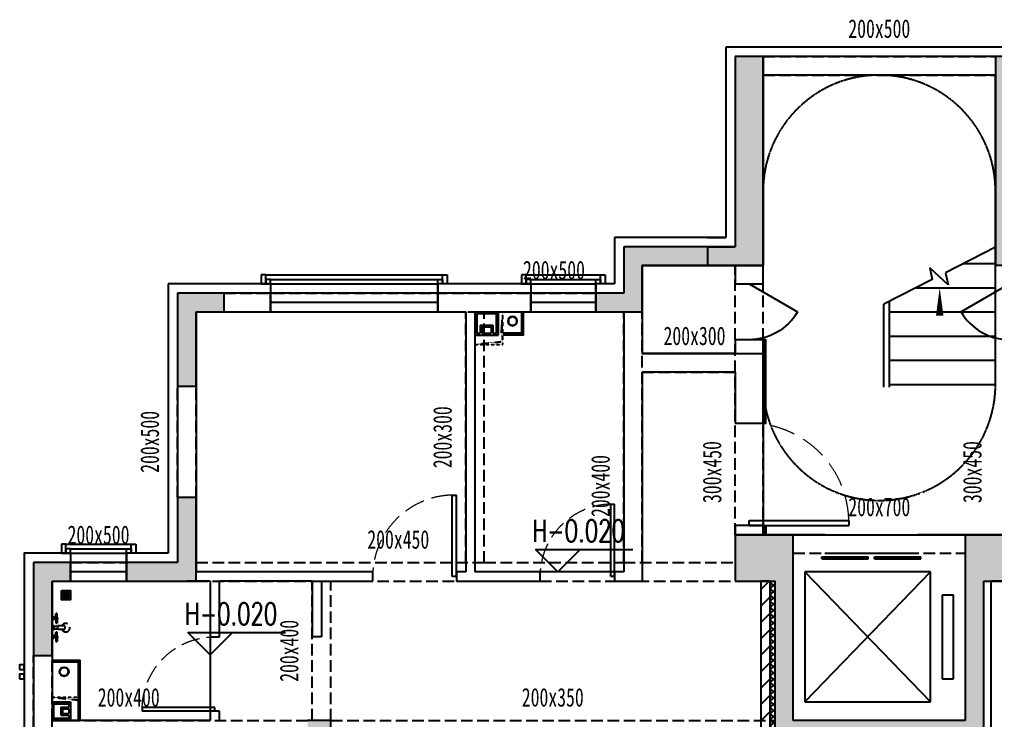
# Model space of a CAD drawing. Header units: millimetres. Extents: x -28014 to 297841, y -81741 to 47579.
# Drawn here: x 106294 to 116794, y 7577 to 15125 of the extents above; entities that cross this region are included whole.
import ezdxf
from ezdxf.enums import TextEntityAlignment as Align

# ---------------------------------------------------------------- set-up
doc = ezdxf.new("R2010")
doc.units = ezdxf.units.MM
doc.header["$MEASUREMENT"] = 0
doc.linetypes.add('__DASH', pattern=[0.35, 0.25, -0.1])
doc.linetypes.add('DASH', pattern=[0.35, 0.25, -0.1])
for name, color, linetype in [('A-墙体-填充墙', 4, 'Continuous'), ('A-墙体-砖墙', 4, 'Continuous'), ('A-墙体-面层', 6, 'Continuous'), ('A-楼面-下部', 23, 'Continuous'), ('A-楼面-楼梯', 2, 'Continuous'), ('A-楼面-装饰', 41, 'Continuous'), ('A-注释-填充', 8, 'Continuous'), ('A-注释-标高', 3, 'Continuous'), ('A-立面-线2', 132, 'Continuous'), ('AR9-剪力墙（柱）填充', 250, 'Continuous'), ('AR9-剪力墙（柱）线', 6, 'Continuous'), ('AR9-墙线', 160, 'Continuous'), ('AR9-建筑幕墙（窗）', 12, 'Continuous'), ('AR9-建筑给排水（立管）', 4, 'Continuous'), ('AR9-梁', 1, 'DASH'), ('AR9-楼梯', 30, 'Continuous'), ('AR9-电梯', 14, 'Continuous'), ('FC-地漏', 144, 'Continuous'), ('FC-平面高差线', 144, 'Continuous'), ('FF-厨卫（地坪隐）', 31, 'Continuous'), ('FF-平面文字', 50, 'Continuous'), ('FF-活动家具', 51, 'Continuous'), ('FF-门', 20, 'Continuous'), ('PUB_HATCH', 8, 'Continuous'), ('SURFACE', 6, 'Continuous'), ('装饰', 152, 'Continuous')]:
    doc.layers.add(name, color=color, linetype=linetype)
doc.styles.add('_TCH_DIM', font='SIMPLEX', dxfattribs={"bigfont": 'GBCBIG'})
doc.styles.add('宋体', font='', dxfattribs={"width": 0.8})
doc.styles.get('宋体').set_extended_font_data('SimSun')

# ---------------------------------------------------------------- blocks, each defined once
blk = doc.blocks.new('A$C0310769C')
at = {"linetype": '__DASH', "lineweight": -3, "ltscale": 500}
for p, q in [((10, 126), (0, 126)), ((0, 126), (0, 74)), ((10, 74), (10, 126)), ((24, 113), (10, 113)), ((24, 87), (24, 113)), ((58, 109), (24, 109)), ((41, 113), (41, 148)), ((55, 113), (55, 148)), ((10, 74), (0, 74)), ((24, 87), (10, 87)), ((21, 14), (61, 14)), ((58, 91), (24, 91)), ((41, 87), (41, 52)), ((55, 87), (55, 52)), ((130, 21), (65, 21)), ((10, -73), (0, -73)), ((0, -125), (0, -73)), ((10, -73), (10, -125)), ((24, -86), (10, -86)), ((21, -14), (61, -14)), ((24, -86), (24, -112)), ((58, -90), (24, -90)), ((41, -86), (41, -51)), ((55, -86), (55, -51)), ((130, -21), (65, -21)), ((10, -125), (0, -125)), ((24, -112), (10, -112)), ((58, -108), (24, -108)), ((41, -112), (41, -147)), ((55, -112), (55, -147))]:
    blk.add_line(p, q, dxfattribs=at)
blk.add_lwpolyline([(21, 21), (0, 21), (0, -21), (21, -21)], close=True, dxfattribs=at)
for centre, radius, start, end in [((48, 142), 9.01, 41.2486, 138.7514), ((48, 135), 22.5, 252.5148, 287.4852), ((52, 100), 10.8, 301.2966, 58.7034), ((48, 65), 22.5, 72.5148, 107.4852), ((48, 58), 9.01, 221.2486, 318.7514), ((96, 0), 36.9, 145.2544, 202.2822), ((147, 0), 45.8, 207.9843, 153.2826), ((116, 0), 25.7, 305.1626, 54.8374), ((48, -57), 9.01, 41.2486, 138.7514), ((48, -65), 22.5, 252.5148, 287.4852), ((52, -99), 10.8, 301.2966, 58.7034), ((96, 0), 36.9, 202.2822, 214.7456), ((48, -134), 22.5, 72.5148, 107.4852), ((48, -141), 9.01, 221.2486, 318.7514)]:
    blk.add_arc(centre, radius, start, end, dxfattribs=at)
blk = doc.blocks.new('rw332')
at = {"layer": 'AR9-墙线', "ltscale": 10, "extrusion": (0, 0, -1)}
for p, q in [((-250, 0), (-250, -250)), ((0, 0), (-250, 0)), ((0, 0), (0, -250)), ((-193, -145), (-193, -230)), ((-57, -145), (-193, -145)), ((-176, -162), (-176, -230)), ((-74, -162), (-176, -162)), ((-74, -162), (-74, -230)), ((-57, -145), (-57, -230)), ((0, -250), (-250, -250))]:
    blk.add_line(p, q, dxfattribs=at)
at = {"layer": 'AR9-墙线', "ltscale": 10}
blk.add_line((-74, -230), (-176, -230), dxfattribs=at)
at = {"layer": 'AR9-墙线'}
for points in [[(-520, 0), (-520, -250), (-300, -250)], [(-500, 0), (-500, -230), (-300, -230)]]:
    blk.add_lwpolyline(points, dxfattribs=at)
at = {"layer": 'AR9-墙线', "linetype": 'DASH', "ltscale": 0.5}
for points in [[(0, -350), (-300, -350), (-300, 0)], [(0, -350), (-279, -321), (-300, 0)]]:
    blk.add_lwpolyline(points, dxfattribs=at)
at = {"layer": 'AR9-墙线', "ltscale": 10}
blk.add_lwpolyline([(-193, -230), (-230, -230), (-230, -20), (-20, -20), (-20, -230), (-57, -230)], dxfattribs=at)
at = {"layer": 'AR9-建筑给排水（立管）'}
for radius in [50, 45]:
    blk.add_circle((-404, -99), radius, dxfattribs=at)
blk = doc.blocks.new('$DorLib2D$00000001')
for p, q in [((0.45, 0.975), (0.5, 0.975)), ((0.45, 0), (0.45, 0.975)), ((0.5, 0), (0.5, 0.975)), ((0.5, 0), (0.45, 0))]:
    blk.add_line(p, q)
at = {"color": 8, "linetype": '__DASH', "lineweight": 13}
blk.add_arc((0.475, 0), 0.975, 91.46928, 180, dxfattribs=at)
blk = doc.blocks.new('$WINLIB2D$00000001')
at = {"color": 0}
for points in [[(-0.5, 0.5), (-0.5, -0.5)], [(-0.5, 0.5), (0.5, 0.5)], [(0.5, -0.5), (0.5, 0.5)], [(0.5, 0.1667), (-0.5, 0.1667)], [(0.5, -0.1667), (-0.5, -0.1667)], [(-0.5, -0.5), (0.5, -0.5)]]:
    blk.add_lwpolyline(points, dxfattribs=at)
blk = doc.blocks.new('$DorLib2D$00000228')
at = {"color": 0}
blk.add_line((0.5, 0), (0, 0.866), dxfattribs=at)
blk.add_arc((0.5, 0), 1, 120, 180, dxfattribs=at)
blk = doc.blocks.new('$DorLib2D$00000127')
at = {"color": 0, "linetype": 'Continuous'}
for p, q in [((-0.033, 0.795), (-0.533, 0.795)), ((-0.533, 0.795), (-0.533, 0.69)), ((-0.033, 0.795), (-0.033, 0.69)), ((0.033, 0.795), (0.033, 0.69)), ((0.533, 0.795), (0.033, 0.795)), ((0.533, 0.795), (0.533, 0.69)), ((-0.033, 0.69), (-0.533, 0.69)), ((0.533, 0.69), (0.033, 0.69)), ((0.5, 0.5), (-0.5, 0.5))]:
    blk.add_line(p, q, dxfattribs=at)
blk = doc.blocks.new('$LinePat$岩棉板')
at = {"color": 0}
for p, q in [((0, -17), (12, -67)), ((12, -67), (24, -17))]:
    blk.add_line(p, q, dxfattribs=at)
for centre, start, end in [((12, -17), 0, 180), ((0, -67), 270, 0), ((24, -67), 180, 270)]:
    blk.add_arc(centre, 12, start, end, dxfattribs=at)
at = {"layer": 'Defpoints'}
blk.add_point((0, 0), dxfattribs=at)
at = {"layer": 'Defpoints', "color": 0}
blk.add_point((24, -84), dxfattribs=at)
blk = doc.blocks.new('zz7')
at = {"layer": 'AR9-剪力墙（柱）填充'}
for points in [[(6300, 2550), (6000, 2550), (6000, 500), (4800, 500), (4800, 0), (4500, 0), (4500, -200), (5000, -200), (5000, 300), (6300, 300)], [(8800, 2550), (8800, 300), (10100, 300), (10100, -200), (10600, -200), (10600, 0), (10300, 0), (10300, 500), (9100, 500), (9100, 2550)], [(500, -200), (500, 0), (0, 0), (0, -1000), (200, -1000), (200, -200)], [(-550, -2900), (-550, -3100), (200, -3100), (200, -2200), (0, -2200), (0, -2900)], [(8475, -4600), (6625, -4600), (6625, -2600), (6000, -2600), (6000, -3100), (6425, -3100), (6425, -4800), (7450, -4800), (7450, -5100), (7650, -5100), (7650, -4800), (8675, -4800), (8675, -3100), (9100, -3100), (9100, -2600), (8475, -2600)], [(-1150, -3100), (-1150, -2900), (-1550, -2900), (-1550, -3900), (-1350, -3900), (-1350, -3100)], [(1450, -6300), (1650, -6300), (1650, -4600), (1400, -4600), (1400, -4800), (1450, -4800)]]:
    blk.add_hatch(color=256, dxfattribs=at).paths.add_polyline_path(points)
at = {"layer": 'AR9-剪力墙（柱）线'}
for p, q in [((6300, 2550), (6000, 2550)), ((6000, 2550), (6000, 500)), ((6300, 300), (6300, 2550)), ((8800, 2550), (8800, 300)), ((9100, 2550), (8800, 2550)), ((6000, 500), (4800, 500)), ((4800, 500), (4800, 0)), ((5000, -200), (5000, 300)), ((5000, 300), (6300, 300)), ((500, 0), (0, 0)), ((0, 0), (0, -1000)), ((500, -200), (500, 0)), ((4800, 0), (4500, 0)), ((4500, 0), (4500, -200)), ((200, -1000), (200, -200)), ((200, -200), (500, -200)), ((4500, -200), (5000, -200)), ((0, -1000), (200, -1000)), ((200, -2200), (0, -2200)), ((0, -2200), (0, -2900)), ((200, -3100), (200, -2200)), ((6625, -2600), (6000, -2600)), ((6000, -2600), (6000, -3100)), ((6625, -4600), (6625, -2600)), ((9100, -2600), (8475, -2600)), ((8475, -2600), (8475, -4600)), ((-1150, -2900), (-1550, -2900)), ((-1550, -2900), (-1550, -3900)), ((-1150, -3100), (-1150, -2900)), ((-550, -2900), (-550, -3100)), ((0, -2900), (-550, -2900)), ((-1350, -3900), (-1350, -3100)), ((-1350, -3100), (-1150, -3100)), ((-550, -3100), (200, -3100)), ((6000, -3100), (6425, -3100)), ((6425, -3100), (6425, -4800)), ((8675, -4800), (8675, -3100)), ((8675, -3100), (9100, -3100)), ((-1550, -3900), (-1350, -3900)), ((1650, -4600), (1400, -4600)), ((1650, -6300), (1650, -4600)), ((8475, -4600), (6625, -4600))]:
    blk.add_line(p, q, dxfattribs=at)
blk = doc.blocks.new('地漏')
at = {"color": 0, "lineweight": -3}
blk.add_lwpolyline([(705832, -42192), (705932, -42192), (705932, -42292), (705832, -42292)], close=True, dxfattribs=at)
for points in [[(705877, -42208, -0.583908), (705887, -42208), (705883, -42232, -0.513659), (705880, -42232)], [(705877, -42276), (705880, -42253, -0.513659), (705883, -42253), (705887, -42276, -0.583908)]]:
    blk.add_lwpolyline(points, format="xyb", close=True, dxfattribs=at)
for points in [[(705848, -42236, -0.583908), (705851, -42227), (705872, -42238, -0.513659), (705871, -42241), (705848, -42236)], [(705848, -42248), (705871, -42244, -0.513659), (705872, -42247), (705851, -42258, -0.583908), (705848, -42248)], [(705866, -42212), (705877, -42233, -0.513659), (705874, -42235), (705858, -42218, -0.583908), (705866, -42212)], [(705866, -42273, -0.583908), (705858, -42267), (705874, -42250, -0.513659), (705877, -42252), (705866, -42273)], [(705898, -42212, -0.583908), (705906, -42218), (705889, -42235, -0.513659), (705886, -42233), (705898, -42212)], [(705898, -42273), (705886, -42252, -0.513659), (705889, -42250), (705906, -42267, -0.583908), (705898, -42273)], [(705913, -42227, -0.583908), (705916, -42236), (705892, -42241, -0.513659), (705891, -42238), (705913, -42227)], [(705913, -42258), (705891, -42247, -0.513659), (705892, -42244), (705916, -42248, -0.583908), (705913, -42258)]]:
    blk.add_lwpolyline(points, format="xyb", dxfattribs=at)
for radius in [40, 5.99]:
    blk.add_circle((705882, -42242), radius, dxfattribs=at)
at = {"color": 0}
for p in [(705882, -42242, 1), (705882, -42242)]:
    blk.add_point(p, dxfattribs=at)
blk = doc.blocks.new('*U27')
blk.add_blockref('地漏', (1263, -322))
blk = doc.blocks.new('fj4')
at = {"layer": 'AR9-墙线', "ltscale": 10, "extrusion": (0, 0, -1)}
for p, q in [((0, 200), (200, 200)), ((0, 200), (0, 0)), ((95, 143), (180, 143)), ((95, 143), (95, 57)), ((112, 126), (180, 126)), ((112, 126), (112, 74)), ((200, 200), (200, 0)), ((95, 57), (180, 57)), ((112, 74), (180, 74)), ((0, 0), (200, 0))]:
    blk.add_line(p, q, dxfattribs=at)
at = {"layer": 'AR9-墙线', "ltscale": 10}
blk.add_line((180, 126), (180, 74), dxfattribs=at)
at = {"layer": 'AR9-墙线', "linetype": 'DASH', "ltscale": 0.5}
for points in [[(0, 250), (300, 250), (300, 0)], [(0, 250), (279, 221), (300, 0)]]:
    blk.add_lwpolyline(points, dxfattribs=at)
at = {"layer": 'AR9-墙线', "ltscale": 10}
blk.add_lwpolyline([(180, 57), (180, 20), (20, 20), (20, 180), (180, 180), (180, 143)], dxfattribs=at)
blk = doc.blocks.new('dfxgdfh')
at = {"layer": 'AR9-梁', "ltscale": 500}
for p, q in [((6300, 2550), (8800, 2550)), ((6300, 2350), (8800, 2350)), ((6000, -2600), (6000, 300)), ((6300, -2600), (6300, 300)), ((500, 0), (4500, 0)), ((500, -200), (3300, -200)), ((3100, -2900), (3100, -200)), ((3300, -200), (4500, -200)), ((3300, -2900), (3300, -200)), ((4800, -2900), (4800, -200)), ((5000, -2900), (5000, -200)), ((5000, -650), (6000, -650)), ((5000, -850), (6000, -850)), ((0, -2200), (0, -1000)), ((200, -2200), (200, -1000)), ((6625, -2600), (8474, -2600)), ((6625, -2800), (8474, -2800)), ((-1150, -2900), (-550, -2900)), ((200, -2900), (3300, -2900)), ((3300, -2900), (4800, -2900)), ((4800, -2900), (6000, -2900)), ((-1150, -3100), (-550, -3100)), ((200, -3100), (1450, -3100)), ((1450, -3100), (6000, -3100)), ((1450, -4600), (1450, -3100)), ((1650, -4600), (1650, -3100)), ((-1550, -6600), (-1550, -3900)), ((-1350, -4600), (-1350, -3900)), ((-1350, -4600), (1400, -4600)), ((-1350, -6600), (-1350, -4600)), ((1650, -4600), (6425, -4600))]:
    blk.add_line(p, q, dxfattribs=at)
at = {"layer": 'FF-平面文字', "ltscale": 500, "style": '宋体', "width": 0.7}
for s, p in [('200x500', (7550, 2850)), ('200x500', (4050, 250)), ('200x300', (5562, -458)), ('200x700', (7550, -2300)), ('200x500', (-850, -2600)), ('200x450', (2375, -2650)), ('200x400', (-525, -4350)), ('200x350', (4037, -4350))]:
    blk.add_text(s, height=200, dxfattribs=at).set_placement(p, align=Align.MIDDLE_CENTER)
for s, p in [('200x300', (2850, -1550)), ('200x500', (-300, -1600)), ('300x450', (5750, -1925)), ('300x450', (8550, -1925)), ('200x400', (4550, -2075)), ('200x400', (1200, -3850))]:
    blk.add_text(s, height=200, rotation=90, dxfattribs=at).set_placement(p, align=Align.MIDDLE_CENTER)
blk = doc.blocks.new('gfhygfju')
at = {"layer": 'A-注释-标高'}
for p, q in [((-9210, 5600), (-9450, 5840)), ((-9450, 5840), (-8401, 5840)), ((-9210, 5600), (-8970, 5840)), ((-12950, 4706), (-13190, 4946)), ((-13190, 4946), (-12140, 4946)), ((-12950, 4706), (-12710, 4946))]:
    blk.add_line(p, q, dxfattribs=at)
at = {"layer": 'A-注释-标高', "color": 7, "style": '_TCH_DIM', "width": 0.705882}
for p in [(-9481, 5924), (-13220, 5030)]:
    blk.add_text('H-0.020', height=238, dxfattribs=at).set_placement(p)

msp = doc.modelspace()

# ---------------------------------------------------------------- hatches: boundary and pattern name
at = {"layer": 'AR9-剪力墙（柱）填充', "ltscale": 0.01}
h = msp.add_hatch(dxfattribs=at)
h.set_pattern_fill('ANSI37', color=256, scale=30)
h.set_pattern_definition([(45, (-125639.53, -415622.063), (-33.6759605, 33.6759605), []), (135, (-125639.53, -415622.063), (-33.6759605, -33.6759605), [])])
h.paths.add_polyline_path([(115443.663, 7377.271), (115443.663, 7327.271), (114368.663, 7327.271), (114368.663, 9077.271), (114418.664, 9077.271), (114418.664, 7377.271)])
at = {"layer": 'PUB_HATCH'}
h = msp.add_hatch(dxfattribs=at)
h.set_pattern_fill('普通砖', color=256, scale=50, style=0)
h.set_pattern_definition([(45, (117093.66, 14817.03), (-88.3884, 88.3884), [])])
h.paths.add_polyline_path([(114268.663, 9077.271), (114268.663, 7227.271), (114368.663, 7327.271), (114368.663, 9077.271)])

# ---------------------------------------------------------------- linework, layer by layer
at = {"layer": 'A-墙体-填充墙'}
for p, q in [((113993.663, 14727.271), (113993.663, 12677.271)), ((117093.663, 14727.271), (113993.663, 14727.271)), ((114293.663, 14527.271), (114293.663, 12477.271)), ((116793.663, 14527.271), (114293.663, 14527.271)), ((116793.663, 14527.271), (116793.663, 12477.271)), ((113693.663, 12677.271), (113993.663, 12677.271)), ((113693.663, 12677.271), (113693.663, 12477.271)), ((113693.663, 12477.271), (114293.663, 12477.271)), ((114958.663, 9577.271), (114518.663, 9577.271)), ((116568.663, 9577.271), (115958.663, 9577.271)), ((116568.664, 9577.271), (117093.164, 9577.271)), ((114418.663, 9077.271), (114418.663, 7377.271)), ((115543.663, 7577.271), (114618.663, 7577.271)), ((116468.663, 7577.271), (115543.663, 7577.271))]:
    msp.add_line(p, q, dxfattribs=at)
at = {"layer": 'A-墙体-砖墙'}
for p, q in [((114268.663, 9077.271), (114268.663, 7227.271)), ((114368.663, 9077.271), (114268.663, 9077.271)), ((114368.663, 9077.271), (114368.663, 7327.271))]:
    msp.add_line(p, q, dxfattribs=at)
at = {"layer": 'A-墙体-面层'}
for p, q in [((113893.663, 14727.271), (113893.664, 12777.271)), ((112693.663, 12777.271), (112693.663, 12277.271))]:
    msp.add_line(p, q, dxfattribs=at)
at = {"layer": 'A-墙体-面层', "ltscale": 0.01}
for points in [[(114293.663, 10777.271), (114293.663, 10777.271), (114323.663, 10777.271), (114323.663, 11677.271), (114293.663, 11677.271)], [(114293.663, 9677.271), (114323.663, 9677.271), (114323.663, 9577.271)]]:
    msp.add_lwpolyline(points, dxfattribs=at)
at = {"layer": 'A-墙体-面层', "color": 6}
msp.add_lwpolyline([(106443.663, 9377.271), (106343.663, 9377.271), (106343.663, 2927.271), (106443.663, 2927.271)], dxfattribs=at)
at = {"layer": 'A-楼面-下部', "ltscale": 0.01}
for points in [[(108943.663, 12377.271), (110843.663, 12377.271)], [(111743.664, 12377.271), (112593.664, 12377.271)], [(106793.663, 9477.271), (107493.663, 9477.271)]]:
    msp.add_lwpolyline(points, dxfattribs=at)
at = {"layer": 'A-楼面-楼梯'}
msp.add_line((116793.663, 11196.845), (116793.663, 12674.765), dxfattribs=at)
at = {"layer": 'A-楼面-楼梯', "color": 9, "linetype": 'DASH'}
for centre, start, end in [((115543.663, 13276.845), 0, 180), ((115543.663, 11196.845), 180, 0)]:
    msp.add_arc(centre, 1250, start, end, dxfattribs=at)
at = {"layer": 'A-楼面-装饰', "ltscale": 0.01}
for points in [[(108993.663, 12327.271), (110793.663, 12327.271)], [(111793.664, 12327.271), (112543.664, 12327.271)], [(106843.663, 9427.271), (107443.663, 9427.271)]]:
    msp.add_lwpolyline(points, dxfattribs=at)
at = {"layer": 'A-注释-填充', "ltscale": 0.01}
msp.add_lwpolyline([(115643.663, 5427.271), (118293.663, 5427.271), (118293.663, 11977.271), (118093.664, 11977.271), (118093.664, 12477.271), (116793.663, 12477.271), (116793.664, 14527.271), (114293.664, 14527.272), (114293.663, 12477.271), (113007.453, 12477.271), (112993.663, 12477.271), (112993.663, 11527.271), (114293.663, 11527.271), (114293.663, 9577.271), (117093.664, 9577.271), (117093.664, 9077.271), (116743.664, 9077.271), (116743.663, 7377.271), (115643.664, 7377.271)], close=True, dxfattribs=at)
msp.add_lwpolyline([(115443.663, 7377.271), (115443.663, 7327.271), (114368.663, 7327.271), (114368.663, 9077.271), (114418.663, 9077.271), (114418.663, 7377.271), (115443.663, 7377.271)], dxfattribs=at)
at = {"layer": 'AR9-墙线'}
for p, q in [((113993.663, 14727.271), (113993.664, 12677.271)), ((114293.663, 14727.271), (113993.663, 14727.271)), ((114293.663, 14727.271), (114293.664, 12577.271)), ((112793.663, 12677.271), (112793.663, 12177.271)), ((113993.664, 12677.271), (112793.663, 12677.271)), ((114293.663, 12277.271), (114293.663, 12577.271)), ((112993.663, 12477.271), (112993.663, 12077.271)), ((113993.663, 12477.271), (112993.663, 12477.271)), ((113993.663, 12477.271), (113993.663, 12277.271)), ((113993.663, 12277.271), (114293.663, 12277.271)), ((107993.663, 12177.271), (107993.663, 9277.271)), ((108993.663, 12177.271), (107993.663, 12177.271)), ((108993.663, 11977.271), (108993.663, 12177.271)), ((111093.663, 12177.271), (110793.663, 12177.271)), ((110793.663, 12177.271), (110793.663, 11977.271)), ((111793.664, 12177.271), (111093.663, 12177.271)), ((111793.664, 11977.271), (111793.664, 12177.271)), ((112793.663, 12177.271), (112493.664, 12177.271)), ((112493.664, 12177.271), (112493.664, 11977.271)), ((112993.663, 12077.271), (112993.663, 11527.271)), ((108193.663, 11977.271), (108193.663, 9177.271)), ((108193.663, 11977.271), (108993.663, 11977.271)), ((110793.663, 11977.271), (111093.663, 11977.271)), ((111093.663, 11977.271), (111093.663, 9177.271)), ((111193.663, 11977.271), (111193.663, 9177.271)), ((111193.663, 11977.271), (111793.664, 11977.271)), ((112493.664, 11977.271), (112793.663, 11977.271)), ((112793.663, 11977.271), (112793.663, 11427.271)), ((114293.663, 11677.271), (113993.663, 11677.271)), ((113993.663, 11677.271), (113993.663, 11527.271)), ((114293.663, 11427.271), (114293.663, 11677.271)), ((113993.663, 11527.271), (112993.663, 11527.271)), ((112793.663, 11427.271), (112793.663, 9177.271)), ((114293.663, 10777.271), (114293.663, 11427.271)), ((113993.663, 11327.271), (112993.663, 11327.271)), ((112993.663, 11327.271), (112993.663, 9077.271)), ((113993.663, 11327.271), (113993.663, 10777.271)), ((113993.663, 10777.271), (114293.663, 10777.271)), ((114293.663, 9677.271), (113993.663, 9677.271)), ((113993.663, 9677.271), (113993.663, 9577.271)), ((114293.663, 9577.271), (114293.663, 9677.271)), ((113993.663, 9577.271), (114293.663, 9577.271)), ((106443.663, 9277.271), (106443.663, 7477.271)), ((106843.663, 9277.271), (106443.663, 9277.271)), ((106843.663, 9077.271), (106843.663, 9277.271)), ((107993.663, 9277.271), (107443.663, 9277.271)), ((107443.663, 9277.271), (107443.663, 9077.271)), ((108343.663, 9177.271), (108193.663, 9177.271)), ((109543.663, 9177.271), (108343.663, 9177.271)), ((110093.663, 9177.271), (109543.663, 9177.271)), ((110093.663, 9077.271), (110093.663, 9177.271)), ((111093.663, 9177.271), (110993.663, 9177.271)), ((110993.663, 9177.271), (110993.663, 9077.271)), ((111893.663, 9177.271), (111193.663, 9177.271)), ((111893.663, 9077.271), (111893.663, 9177.271)), ((112793.663, 9177.271), (112693.663, 9177.271)), ((112693.663, 9177.271), (112693.663, 9077.271)), ((106643.663, 9077.271), (106643.663, 7577.271)), ((106643.663, 9077.271), (106843.663, 9077.271)), ((107443.663, 9077.271), (108093.663, 9077.271)), ((108343.663, 9077.271), (108093.663, 9077.271)), ((108343.663, 9077.271), (108343.663, 8477.271)), ((108443.663, 8477.271), (108443.663, 9077.271)), ((109443.663, 9077.271), (108443.663, 9077.271)), ((109443.663, 9077.271), (109443.663, 8477.271)), ((109543.663, 9077.271), (109543.663, 8477.271)), ((109543.663, 9077.271), (110093.663, 9077.271)), ((110993.663, 9077.271), (111093.663, 9077.271)), ((111093.663, 9077.271), (111893.663, 9077.271)), ((112693.663, 9077.271), (112993.663, 9077.271)), ((108343.663, 8477.271), (108443.663, 8477.271)), ((109543.663, 8477.271), (109443.663, 8477.271)), ((108443.663, 7677.271), (108343.663, 7677.271)), ((108343.663, 7677.271), (108343.663, 7577.271)), ((108443.663, 7577.271), (108443.663, 7677.271)), ((108343.663, 7577.271), (106643.663, 7577.271))]:
    msp.add_line(p, q, dxfattribs=at)
for points in [[(106643.663, 8227.271), (106943.664, 8227.271), (106943.664, 7577.271)], [(106643.663, 8207.271), (106923.664, 8207.271), (106923.664, 7577.271)]]:
    msp.add_lwpolyline(points, dxfattribs=at)
at = {"layer": 'AR9-建筑给排水（立管）'}
for radius in [50, 45]:
    msp.add_circle((106773.664, 8102.563), radius, dxfattribs=at)
at = {"layer": 'AR9-楼梯'}
for p, q in [((116793.663, 12674.765), (116255.835, 12398.752)), ((116446.976, 12496.845), (116793.663, 12496.845)), ((116284.288, 12266.784), (116087.04, 12449.649)), ((116087.04, 12449.649), (116113.737, 12325.827)), ((116255.835, 12398.752), (116284.288, 12266.784)), ((116113.737, 12325.827), (115593.663, 12058.925)), ((115940.351, 12236.845), (116793.663, 12236.845)), ((115653.663, 11166.845), (115653.663, 12089.717)), ((115593.663, 11196.845), (115593.663, 12058.925)), ((115593.663, 11166.845), (115593.663, 12058.925)), ((115653.663, 11976.845), (116793.663, 11976.845)), ((115653.663, 11716.845), (116793.663, 11716.845)), ((115653.663, 11456.845), (116793.663, 11456.845)), ((115653.663, 11196.845), (116793.663, 11196.845))]:
    msp.add_line(p, q, dxfattribs=at)
msp.add_lwpolyline([(116193.663, 11066.845, 0, 0, 0), (116193.663, 12236.845, 0, 80, 0), (116193.663, 11936.845, 0, 0, 0)], format="xyseb", dxfattribs=at)
at = {"layer": 'AR9-电梯', "ltscale": 0.01}
for p, q in [((116093.664, 9177.271), (114743.664, 9177.271)), ((114743.664, 9177.271), (114743.664, 7777.271)), ((116093.664, 9177.271), (114743.664, 7777.271)), ((114743.664, 9177.271), (116093.664, 7777.271)), ((116093.664, 7777.271), (116093.664, 9177.271)), ((116343.664, 8927.271), (116218.664, 8927.271)), ((116218.664, 8927.271), (116218.664, 8027.271)), ((116343.664, 8027.271), (116343.664, 8927.271)), ((116218.664, 8027.271), (116343.664, 8027.271)), ((114743.664, 7777.271), (116093.664, 7777.271))]:
    msp.add_line(p, q, dxfattribs=at)
at = {"layer": 'FC-平面高差线', "color": 144}
for p, q in [((112693.663, 9177.271), (111893.663, 9177.271)), ((108343.663, 8477.271), (108343.663, 7677.271))]:
    msp.add_line(p, q, dxfattribs=at)
at = {"layer": 'SURFACE'}
for p, q in [((113893.663, 14827.271), (113893.663, 12777.271)), ((117193.663, 14827.271), (113893.663, 14827.271)), ((113893.664, 12777.271), (112693.663, 12777.271)), ((113693.663, 12777.271), (113893.663, 12777.271)), ((107893.663, 12277.271), (107893.663, 9377.271)), ((108993.663, 12277.271), (107893.663, 12277.271)), ((108993.663, 12277.271), (108993.663, 12177.271)), ((110793.663, 12277.271), (110793.663, 12177.271)), ((111093.663, 12277.271), (110793.663, 12277.271)), ((111793.664, 12277.271), (111093.663, 12277.271)), ((111793.664, 12277.271), (111793.664, 12177.271)), ((112493.664, 12277.271), (112493.664, 12177.271)), ((112693.663, 12277.271), (112493.664, 12277.271)), ((106843.663, 9377.271), (106443.663, 9377.271)), ((106843.663, 9377.271), (106843.663, 9277.271)), ((107443.663, 9377.271), (107443.663, 9277.271)), ((107893.663, 9377.271), (107443.663, 9377.271))]:
    msp.add_line(p, q, dxfattribs=at)
at = {"layer": '装饰'}
for points in [[(108893.663, 12377.271), (108893.663, 12277.271), (108943.663, 12277.271), (108943.663, 12377.271)], [(108943.663, 12277.271), (108993.663, 12277.271), (108993.663, 12327.271), (108943.663, 12327.271)], [(110843.663, 12277.271), (110793.663, 12277.271), (110793.663, 12327.271), (110843.663, 12327.271)], [(110893.663, 12377.271), (110893.663, 12277.271), (110843.663, 12277.271), (110843.663, 12377.271)], [(111693.664, 12377.271), (111693.664, 12277.271), (111743.664, 12277.271), (111743.664, 12377.271)], [(111743.664, 12277.271), (111793.664, 12277.271), (111793.664, 12327.271), (111743.664, 12327.271)], [(112543.664, 12277.271), (112493.664, 12277.271), (112493.664, 12327.271), (112543.664, 12327.271)], [(112593.664, 12377.271), (112593.664, 12277.271), (112543.664, 12277.271), (112543.664, 12377.271)], [(106743.663, 9477.271), (106743.663, 9377.271), (106793.663, 9377.271), (106793.663, 9477.271)], [(107543.663, 9477.271), (107543.663, 9377.271), (107493.663, 9377.271), (107493.663, 9477.271)], [(106793.663, 9377.271), (106843.663, 9377.271), (106843.663, 9427.271), (106793.663, 9427.271)], [(107493.663, 9377.271), (107443.663, 9377.271), (107443.663, 9427.271), (107493.663, 9427.271)], [(106293.663, 8127.271), (106343.663, 8127.271), (106343.663, 8177.271), (106293.663, 8177.271)], [(106293.663, 8027.271), (106343.663, 8027.271), (106343.663, 8077.271), (106293.663, 8077.271)]]:
    msp.add_lwpolyline(points, close=True, dxfattribs=at)

# ---------------------------------------------------------------- block references
msp.add_blockref('zz7', (107993.663, 12177.271))
at = {"layer": 'A-注释-填充', "yscale": 0.3565137037395431, "zscale": 0.3565137037395431}
for p, xscale, rotation in [((114293.663, 11668.7), 0.3571428568452381, 89.9999999998073), ((114293.663, 11660.128), 0.3571428568452381, 89.9999999998073), ((114293.663, 11651.557), 0.3571428568452381, 89.9999999998073), ((114293.663, 11642.986), 0.3571428568452381, 89.9999999998073), ((114293.663, 11634.414), 0.3571428568452381, 89.9999999998073), ((114293.663, 11625.843), 0.3571428568452381, 89.9999999998073), ((114293.663, 11617.271), 0.3571428568452381, 89.9999999998073), ((114293.663, 11608.7), 0.3571428568452381, 89.9999999998073), ((114293.663, 11600.128), 0.3571428568452381, 89.9999999998073), ((114293.663, 11591.557), 0.3571428568452381, 89.9999999998073), ((114293.663, 11582.986), 0.3571428568452381, 89.9999999998073), ((114293.663, 11574.414), 0.3571428568452381, 89.9999999998073), ((114293.663, 11565.843), 0.3571428568452381, 89.9999999998073), ((114293.663, 11557.271), 0.3571428568452381, 89.9999999998073), ((114293.663, 11548.7), 0.3571428568452381, 89.9999999998073), ((114293.663, 11540.128), 0.3571428568452381, 89.9999999998073), ((114293.663, 11531.557), 0.3571428568452381, 89.9999999998073), ((114293.663, 11522.986), 0.3571428568452381, 89.9999999998073), ((114293.663, 11514.414), 0.3571428568452381, 89.9999999998073), ((114293.663, 11505.843), 0.3571428568452381, 89.9999999998073), ((114293.663, 11497.271), 0.3571428568452381, 89.9999999998073), ((114293.663, 11488.7), 0.3571428568452381, 89.9999999998073), ((114293.663, 11480.128), 0.3571428568452381, 89.9999999998073), ((114293.663, 11471.557), 0.3571428568452381, 89.9999999998073), ((114293.663, 11462.986), 0.3571428568452381, 89.9999999998073), ((114293.663, 11454.414), 0.3571428568452381, 89.9999999998073), ((114293.663, 11445.843), 0.3571428568452381, 89.9999999998073), ((114293.663, 11437.271), 0.3571428568452381, 89.9999999998073), ((114293.663, 11428.7), 0.3571428568452381, 89.9999999998073), ((114293.663, 11420.128), 0.3571428568452381, 89.9999999998073), ((114293.663, 11411.557), 0.3571428568452381, 89.9999999998073), ((114293.663, 11402.986), 0.3571428568452381, 89.9999999998073), ((114293.663, 11394.414), 0.3571428568452381, 89.9999999998073), ((114293.663, 11385.843), 0.3571428568452381, 89.9999999998073), ((114293.663, 11377.271), 0.3571428568452381, 89.9999999998073), ((114293.663, 11368.7), 0.3571428568452381, 89.9999999998073), ((114293.663, 11360.128), 0.3571428568452381, 89.9999999998073), ((114293.663, 11351.557), 0.3571428568452381, 89.9999999998073), ((114293.663, 11342.986), 0.3571428568452381, 89.9999999998073), ((114293.663, 11334.414), 0.3571428568452381, 89.9999999998073), ((114293.663, 11325.843), 0.3571428568452381, 89.9999999998073), ((114293.663, 11317.271), 0.3571428568452381, 89.9999999998073), ((114293.663, 11308.7), 0.3571428568452381, 89.9999999998073), ((114293.663, 11300.128), 0.3571428568452381, 89.9999999998073), ((114293.663, 11291.557), 0.3571428568452381, 89.9999999998073), ((114293.663, 11282.986), 0.3571428568452381, 89.9999999998073), ((114293.663, 11274.414), 0.3571428568452381, 89.9999999998073), ((114293.663, 11265.843), 0.3571428568452381, 89.9999999998073), ((114293.663, 11257.271), 0.3571428568452381, 89.9999999998073), ((114293.663, 11248.7), 0.3571428568452381, 89.9999999998073), ((114293.663, 11240.128), 0.3571428568452381, 89.9999999998073), ((114293.663, 11231.557), 0.3571428568452381, 89.9999999998073), ((114293.663, 11222.986), 0.3571428568452381, 89.9999999998073), ((114293.663, 11214.414), 0.3571428568452381, 89.9999999998073), ((114293.663, 11205.843), 0.3571428568452381, 89.9999999998073), ((114293.663, 11197.271), 0.3571428568452381, 89.9999999998073), ((114293.663, 11188.7), 0.3571428568452381, 89.9999999998073), ((114293.663, 11180.128), 0.3571428568452381, 89.9999999998073), ((114293.663, 11171.557), 0.3571428568452381, 89.9999999998073), ((114293.663, 11162.986), 0.3571428568452381, 89.9999999998073), ((114293.663, 11154.414), 0.3571428568452381, 89.9999999998073), ((114293.663, 11145.843), 0.3571428568452381, 89.9999999998073), ((114293.663, 11137.271), 0.3571428568452381, 89.9999999998073), ((114293.663, 11128.7), 0.3571428568452381, 89.9999999998073), ((114293.663, 11120.128), 0.3571428568452381, 89.9999999998073), ((114293.663, 11111.557), 0.3571428568452381, 89.9999999998073), ((114293.663, 11102.986), 0.3571428568452381, 89.9999999998073), ((114293.663, 11094.414), 0.3571428568452381, 89.9999999998073), ((114293.663, 11085.843), 0.3571428568452381, 89.9999999998073), ((114293.663, 11077.271), 0.3571428568452381, 89.9999999998073), ((114293.663, 11068.7), 0.3571428568452381, 89.9999999998073), ((114293.663, 11060.128), 0.3571428568452381, 89.9999999998073), ((114293.663, 11051.557), 0.3571428568452381, 89.9999999998073), ((114293.663, 11042.986), 0.3571428568452381, 89.9999999998073), ((114293.663, 11034.414), 0.3571428568452381, 89.9999999998073), ((114293.663, 11025.843), 0.3571428568452381, 89.9999999998073), ((114293.663, 11017.271), 0.3571428568452381, 89.9999999998073), ((114293.663, 11008.7), 0.3571428568452381, 89.9999999998073), ((114293.663, 11000.128), 0.3571428568452381, 89.9999999998073), ((114293.663, 10991.557), 0.3571428568452381, 89.9999999998073), ((114293.663, 10982.986), 0.3571428568452381, 89.9999999998073), ((114293.663, 10974.414), 0.3571428568452381, 89.9999999998073), ((114293.663, 10965.843), 0.3571428568452381, 89.9999999998073), ((114293.663, 10957.271), 0.3571428568452381, 89.9999999998073), ((114293.663, 10948.7), 0.3571428568452381, 89.9999999998073), ((114293.663, 10940.128), 0.3571428568452381, 89.9999999998073), ((114293.663, 10931.557), 0.3571428568452381, 89.9999999998073), ((114293.663, 10922.986), 0.3571428568452381, 89.9999999998073), ((114293.663, 10914.414), 0.3571428568452381, 89.9999999998073), ((114293.663, 10905.843), 0.3571428568452381, 89.9999999998073), ((114293.663, 10897.271), 0.3571428568452381, 89.9999999998073), ((114293.663, 10888.7), 0.3571428568452381, 89.9999999998073), ((114293.663, 10880.128), 0.3571428568452381, 89.9999999998073), ((114293.663, 10871.557), 0.3571428568452381, 89.9999999998073), ((114293.663, 10862.986), 0.3571428568452381, 89.9999999998073), ((114293.663, 10854.414), 0.3571428568452381, 89.9999999998073), ((114293.663, 10845.843), 0.3571428568452381, 89.9999999998073), ((114293.663, 10837.271), 0.3571428568452381, 89.9999999998073), ((114293.663, 10828.7), 0.3571428568452381, 89.9999999998073), ((114293.663, 10820.128), 0.3571428568452381, 89.9999999998073), ((114293.663, 10811.557), 0.3571428568452381, 89.9999999998073), ((114293.663, 10802.986), 0.3571428568452381, 89.9999999998073), ((114293.663, 10794.414), 0.3571428568452381, 89.9999999998073), ((114293.663, 10785.843), 0.3571428568452381, 89.9999999998073), ((114293.663, 10777.271), 0.3571428568452381, 89.9999999998073), ((114293.663, 9668.18), 0.3787878783830366, 90.00000000106719), ((114293.663, 9659.09), 0.3787878783830366, 90.00000000106719), ((114293.663, 9649.999), 0.3787878783830366, 90.00000000106719), ((114293.663, 9640.908), 0.3787878783830366, 90.00000000106719), ((114293.663, 9631.817), 0.3787878783830366, 90.00000000106719), ((114293.663, 9622.726), 0.3787878783830366, 90.00000000106719), ((114293.663, 9613.635), 0.3787878783830366, 90.00000000106719), ((114293.663, 9604.544), 0.3787878783830366, 90.00000000106719), ((114293.663, 9595.453), 0.3787878783830366, 90.00000000106719), ((114293.663, 9586.362), 0.3787878783830366, 90.00000000106719), ((114293.663, 9577.271), 0.3787878783830366, 90.00000000106719)]:
    msp.add_blockref('$LinePat$岩棉板', p, dxfattribs=dict(at, xscale=xscale, rotation=rotation))
at = {"layer": 'A-立面-线2'}
msp.add_blockref('gfhygfju', (121293.664, 3577.271), dxfattribs=at)
at = {"layer": 'AR9-墙线', "extrusion": (0, 0, -1), "zscale": -1}
msp.add_blockref('rw332', (-111193.663, 11977.271), dxfattribs=at)
at = {"layer": 'AR9-建筑幕墙（窗）', "yscale": 300}
for p, xscale, zscale in [((109893.663, 12127.271), 1800, -1800), ((112143.664, 12127.271), 700, -700), ((107143.663, 9227.271), 599.9999999616994, -599.9999999616994)]:
    msp.add_blockref('$WINLIB2D$00000001', p, dxfattribs=dict(at, xscale=xscale, zscale=zscale))
at = {"layer": 'AR9-梁', "color": 144}
msp.add_blockref('dfxgdfh', (107993.664, 12177.271), dxfattribs=at)
at = {"layer": 'AR9-电梯', "ltscale": 0.01, "xscale": 1000, "yscale": 200, "zscale": 1000, "rotation": 179.9999999999675}
msp.add_blockref('$DorLib2D$00000127', (115458.663, 9477.271), dxfattribs=at)
at = {"layer": 'FC-地漏'}
msp.add_blockref('*U27', (-600351.117, 51491.488), dxfattribs=at)
at = {"layer": 'FF-厨卫（地坪隐）'}
msp.add_blockref('A$C0310769C', (106643.663, 8577.271), dxfattribs=at)
at = {"layer": 'FF-活动家具'}
msp.add_blockref('fj4', (106643.663, 7577.271), dxfattribs=at)
at = {"layer": 'FF-门'}
for name, p, xscale, yscale, zscale, rotation in [('$DorLib2D$00000228', (114143.663, 11977.271), -600, 600, -600, 270), ('$DorLib2D$00000228', (116943.663, 11977.271), -600, -600, -600, 270.0000000001508), ('$DorLib2D$00000001', (114143.663, 10227.271), 1100, 1100, 1100, 270), ('$DorLib2D$00000001', (108393.663, 8077.271), -800, 800, 800, 90)]:
    msp.add_blockref(name, p, dxfattribs=dict(at, xscale=xscale, yscale=yscale, zscale=zscale, rotation=rotation))
for p, xscale, yscale, zscale in [((110543.663, 9127.271), 900, 900, -900), ((112293.663, 9127.271), 800, 800, -800)]:
    msp.add_blockref('$DorLib2D$00000001', p, dxfattribs=dict(at, xscale=xscale, yscale=yscale, zscale=zscale))

doc.saveas('drawing.dxf')
